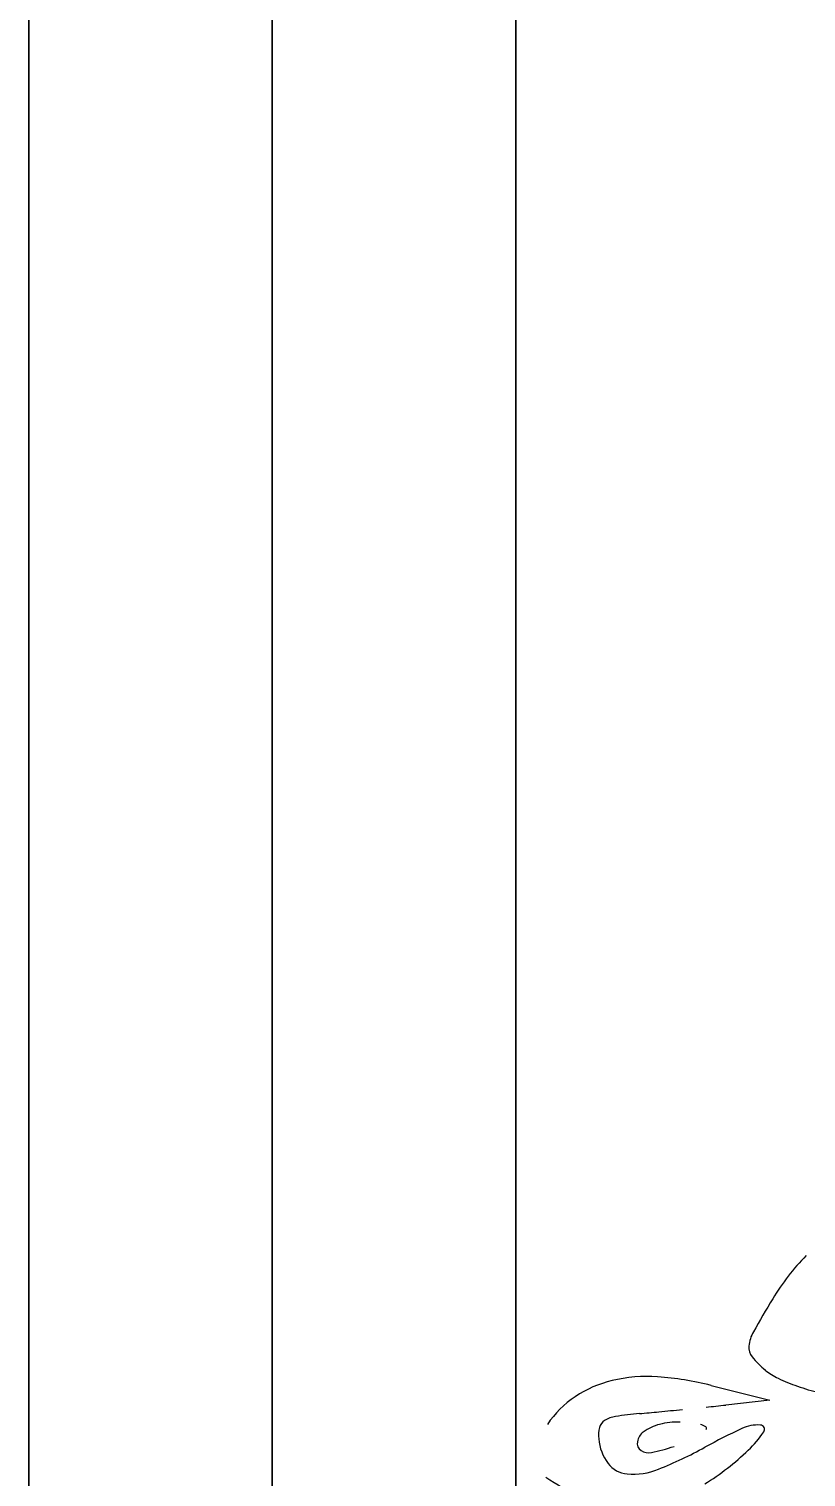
# Model space of a CAD drawing. Header units: millimetres. Extents: x 56222 to 3066687, y -650199 to -121287.
# Drawn here: x 140514.61 to 140517.8, y -185736.43 to -185730.49 of the extents above; entities that cross this region are included whole.
import ezdxf

# ---------------------------------------------------------------- set-up
doc = ezdxf.new("R2010")
doc.units = ezdxf.units.MM
doc.header["$MEASUREMENT"] = 0
doc.layers.add('$TD_AUDIT_GENERATED_(A0BDF17)', color=32, linetype='Continuous', lineweight=30)
doc.layers.add('FURNITURE', color=32, linetype='Continuous', lineweight=9)

msp = doc.modelspace()

# ---------------------------------------------------------------- linework, layer by layer
at = {"layer": '$TD_AUDIT_GENERATED_(A0BDF17)', "linetype": 'Continuous', "lineweight": 25, "ltscale": 2}
for p, q in [((140517.4116, -185736.0563), (140517.652, -185736.1175)), ((140517.652, -185736.1175), (140517.4719, -185736.137))]:
    msp.add_line(p, q, dxfattribs=at)
for centre, radius, start, end in [((140518.5333, -185736.2294), 1.0174, 136.02521, 148.69916), ((140521.5557, -185738.0671), 4.5546, 148.69917, 150.67995), ((140517.7148, -185735.9099), 0.1494, 150.68001, 174.12105), ((140517.626, -185735.9007), 0.0602, 174.1211, 219.15365), ((140517.8872, -185735.6881), 0.397, 219.15365, 230.33899), ((140517.1488, -185736.6466), 0.627, 86.1259, 103.36182), ((140517.108, -185737.2492), 1.2309, 75.7217, 86.12588), ((140517.7913, -185735.8037), 0.2468, 230.33907, 244.84095), ((140518.0439, -185735.266), 0.8408, 244.84089, 250.66158), ((140517.1112, -185736.4882), 0.4642, 103.36185, 123.8347), ((140518.0825, -185735.1559), 0.9575, 250.66162, 256.28808), ((140517.089, -185736.4552), 0.4244, 123.83471, 145.73024), ((140515.9186, -185721.7691), 14.4516, 275.84457, 276.17024), ((140516.9975, -185736.2399), 0.0463, 121.93031, 166.24177), ((140517.0363, -185736.3022), 0.1196, 98.57108, 121.93025), ((140517.2617, -185737.7976), 1.6319, 95.11384, 98.57103), ((140515.9065, -185722.6548), 13.5714, 275.1139, 275.45401), ((140514.4879, -185707.7974), 28.4963, 275.45408, 275.64934), ((140517.2776, -185736.5294), 0.3227, 88.964, 104.02437), ((140517.091, -185736.2628), 0.1426, 166.24183, 185.42036), ((140517.169, -185736.2976), 0.0618, 126.2795, 170.67328), ((140517.2458, -185736.4022), 0.1916, 104.02427, 126.27947), ((140517.3452, -185736.2948), 0.0812, 57.59675, 74.25145), ((140518.6918, -185738.6961), 2.7198, 115.11638, 118.7012), ((140517.3846, -185736.2328), 0.00774, 325.73028, 57.59687), ((140517.6029, -185736.3733), 0.1545, 86.14787, 115.11628), ((140517.2395, -185735.984), 0.4686, 313.75865, 325.79298), ((140517.6121, -185736.2373), 0.0181, 325.79294, 86.14787), ((140517.1482, -185736.2574), 0.2, 185.42041, 216.50298), ((140517.1444, -185736.2936), 0.0369, 170.67325, 235.73019), ((140517.1542, -185736.2793), 0.0542, 235.73021, 282.31062), ((140516.9588, -185735.3842), 0.9703, 282.31056, 288.01329), ((140516.5419, -185734.7695), 1.7568, 291.82342, 298.70121), ((140516.81, -185735.5355), 1.0895, 301.82711, 313.75859), ((140517.0747, -185736.3118), 0.1086, 216.50298, 265.52546), ((140517.8919, -185734.7179), 2.07, 235.93225, 240.32767), ((140517.0886, -185736.1346), 0.2863, 265.52538, 291.82339)]:
    msp.add_arc(centre, radius, start, end, dxfattribs=at)
at = {"layer": 'FURNITURE', "lineweight": 30}
for p, q in [((140515.608, -185785.0409), (140515.608, -185724.4446)), ((140516.608, -185784.0409), (140516.608, -185725.4446))]:
    msp.add_line(p, q, dxfattribs=at)
msp.add_lwpolyline([(140514.608, -185706.049), (140553.6092, -185706.049), (140553.6092, -185813.049), (140514.608, -185813.049)], close=True, dxfattribs=at)
msp.add_lwpolyline([(140515.608, -185813.049), (140515.608, -185724.4446)], dxfattribs=at)

doc.saveas('drawing.dxf')
